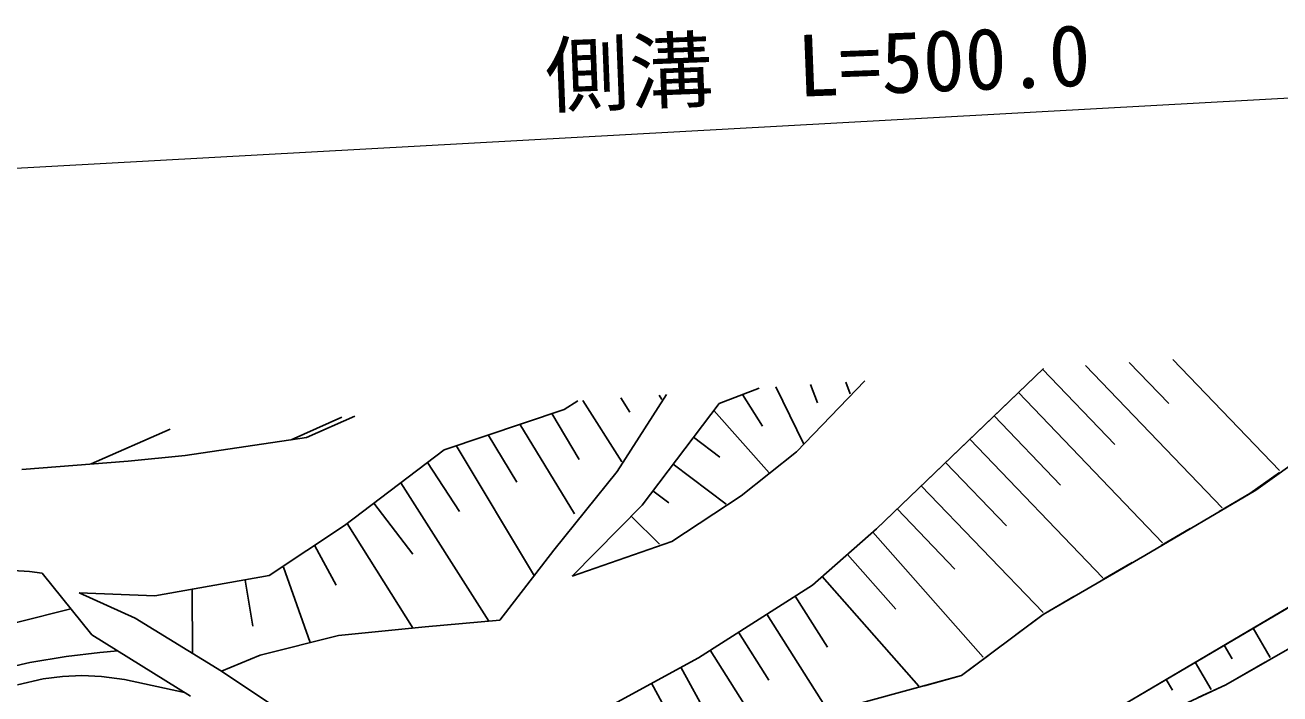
# Model space of a CAD drawing. Units: millimetres, scale not verified. Extents: x 40000 to 680000, y 20000 to 380000.
# Drawn here: x 264886 to 302213, y 336904 to 356798 of the extents above; entities that cross this region are included whole.
import ezdxf
from ezdxf.enums import TextEntityAlignment as Align

# ---------------------------------------------------------------- set-up
doc = ezdxf.new("R2010")
doc.units = ezdxf.units.MM
doc.header["$LTSCALE"] = 1000
doc.layers.add('M-BGD', color=7, linetype='Continuous', lineweight=25)
doc.layers.add('M-STR-HTXT', color=7, linetype='Continuous', lineweight=13)
doc.styles.add('ＭＳ ゴシック', font='')
doc.styles.get('ＭＳ ゴシック').set_extended_font_data('MS Gothic')

msp = doc.modelspace()

# ---------------------------------------------------------------- linework, layer by layer
at = {"layer": 'M-BGD'}
for p, q in [((299029, 346855), (302200, 343551)), ((301496, 342967), (307159, 347024)), ((290214, 341819), (295182, 346588)), ((295182, 346588), (293901, 345358)), ((295153, 346560), (297298, 344326)), ((296430, 346675), (300497, 342438)), ((297729, 346765), (298907, 345538)), ((287222, 346035), (288056, 344335)), ((287837, 344108), (289870, 346219)), ((288253, 346106), (288462, 345564)), ((289297, 346179), (289432, 345829)), ((283969, 345809), (282501, 343519)), ((282608, 345714), (282879, 345289)), ((283744, 345793), (283824, 345666)), ((285528, 345538), (286725, 346000)), ((286225, 345807), (286820, 344872)), ((294432, 345868), (298722, 341399)), ((277350, 344169), (280917, 345363)), ((280917, 345363), (281330, 345625)), ((281473, 345635), (282634, 343811)), ((283239, 342518), (285528, 345538)), ((285375, 345336), (287023, 343477)), ((293901, 345358), (290214, 341819)), ((272801, 344462), (274310, 345137)), ((273258, 344530), (274695, 345164)), ((279604, 344923), (281230, 342262)), ((280553, 345241), (281369, 343873)), ((293711, 345175), (295689, 343114)), ((269201, 344782), (266852, 343745)), ((278656, 344606), (279513, 343199)), ((284771, 344539), (285555, 343944)), ((269643, 343995), (273258, 344530)), ((274389, 341915), (277350, 344169)), ((277708, 344289), (280038, 340403)), ((292989, 344483), (296947, 340360)), ((264786, 343584), (267954, 343831)), ((267954, 343831), (269643, 343995)), ((276854, 343792), (277809, 342327)), ((286189, 342794), (287837, 344108)), ((292268, 343790), (294080, 341902)), ((282501, 343519), (280614, 341177)), ((284167, 343742), (285736, 342552)), ((302204, 343493), (301322, 342864)), ((276059, 343186), (278678, 339070)), ((291546, 343098), (295171, 339321)), ((283562, 342945), (284036, 342586)), ((284120, 341433), (286189, 342794)), ((298198, 341025), (301496, 342967)), ((301322, 342864), (300403, 342326)), ((275263, 342580), (276422, 341058)), ((281163, 340402), (283239, 342518)), ((290825, 342405), (292544, 340614)), ((274467, 341974), (276432, 338854)), ((282914, 342187), (283762, 341355)), ((272144, 340422), (274389, 341915)), ((290214, 341819), (288309, 340136)), ((288309, 340136), (290214, 341819)), ((290099, 341718), (293387, 337996)), ((299540, 341821), (298677, 341316)), ((273505, 341307), (274135, 340137)), ((280614, 341177), (279008, 339100)), ((284120, 341433), (281163, 340402)), ((289350, 341055), (290787, 339428)), ((295169, 339264), (298198, 341025)), ((297814, 340811), (296950, 340306)), ((265013, 340543), (262532, 340692)), ((265394, 340499), (265013, 340543)), ((265394, 340499), (266875, 338658)), ((272568, 340678), (273364, 338429)), ((268746, 339818), (272144, 340422)), ((271435, 340288), (271664, 338924)), ((284915, 337982), (288309, 340136)), ((284915, 337982), (288309, 340136)), ((288600, 340393), (291476, 337139)), ((266494, 339914), (268746, 339818)), ((268155, 339156), (266494, 339914)), ((269851, 340015), (269863, 338107)), ((287793, 339808), (288753, 338296)), ((296087, 339801), (295169, 339264)), ((297019, 336266), (303315, 339981)), ((299976, 338010), (303272, 339951)), ((261173, 338158), (265925, 339356)), ((265925, 339356), (266247, 339438)), ((270726, 337576), (268155, 339156)), ((279008, 339100), (276789, 338895)), ((286949, 339273), (288868, 336248)), ((292746, 337455), (295169, 339264)), ((295169, 339264), (294358, 338658)), ((300605, 337177), (303952, 339089)), ((266875, 338658), (269803, 336833)), ((274206, 338640), (271875, 338056)), ((276789, 338895), (274206, 338640)), ((286104, 338737), (287010, 337309)), ((301415, 338860), (301928, 337990)), ((285260, 338201), (287072, 335346)), ((300554, 338352), (300794, 337946)), ((262198, 337177), (265022, 337841)), ((265022, 337841), (266105, 338019)), ((266105, 338019), (267112, 338134)), ((267112, 338134), (267640, 338181)), ((271875, 338056), (270726, 337576)), ((281732, 336247), (284915, 337982)), ((281732, 336247), (284915, 337982)), ((293557, 338060), (292746, 337455)), ((297019, 336266), (299976, 338010)), ((299693, 337844), (300172, 337031)), ((301779, 337848), (300605, 337177)), ((265996, 337426), (266569, 337450)), ((266569, 337450), (267155, 337422)), ((272730, 336246), (270726, 337576)), ((284396, 337699), (285197, 336228)), ((289766, 336634), (292746, 337455)), ((292746, 337455), (291645, 337141)), ((264655, 337179), (265419, 337350)), ((265419, 337350), (265996, 337426)), ((267155, 337422), (267845, 337332)), ((267845, 337332), (269626, 336943)), ((283518, 337220), (285121, 334279)), ((300605, 337177), (297199, 335596)), ((298831, 337336), (299021, 337015)), ((300605, 337177), (299777, 336793))]:
    msp.add_line(p, q, dxfattribs=at)
at = {"layer": 'M-STR-HTXT'}
msp.add_line((153661, 346419), (340532, 356730), dxfattribs=at)

# ---------------------------------------------------------------- texts
at = {"layer": 'M-STR-HTXT', "style": 'ＭＳ ゴシック'}
msp.add_text('側溝\u3000L=500.0', height=1833, rotation=2.208, dxfattribs=at).set_placement((280413, 353827), align=Align.BOTTOM_LEFT)

doc.saveas('drawing.dxf')
